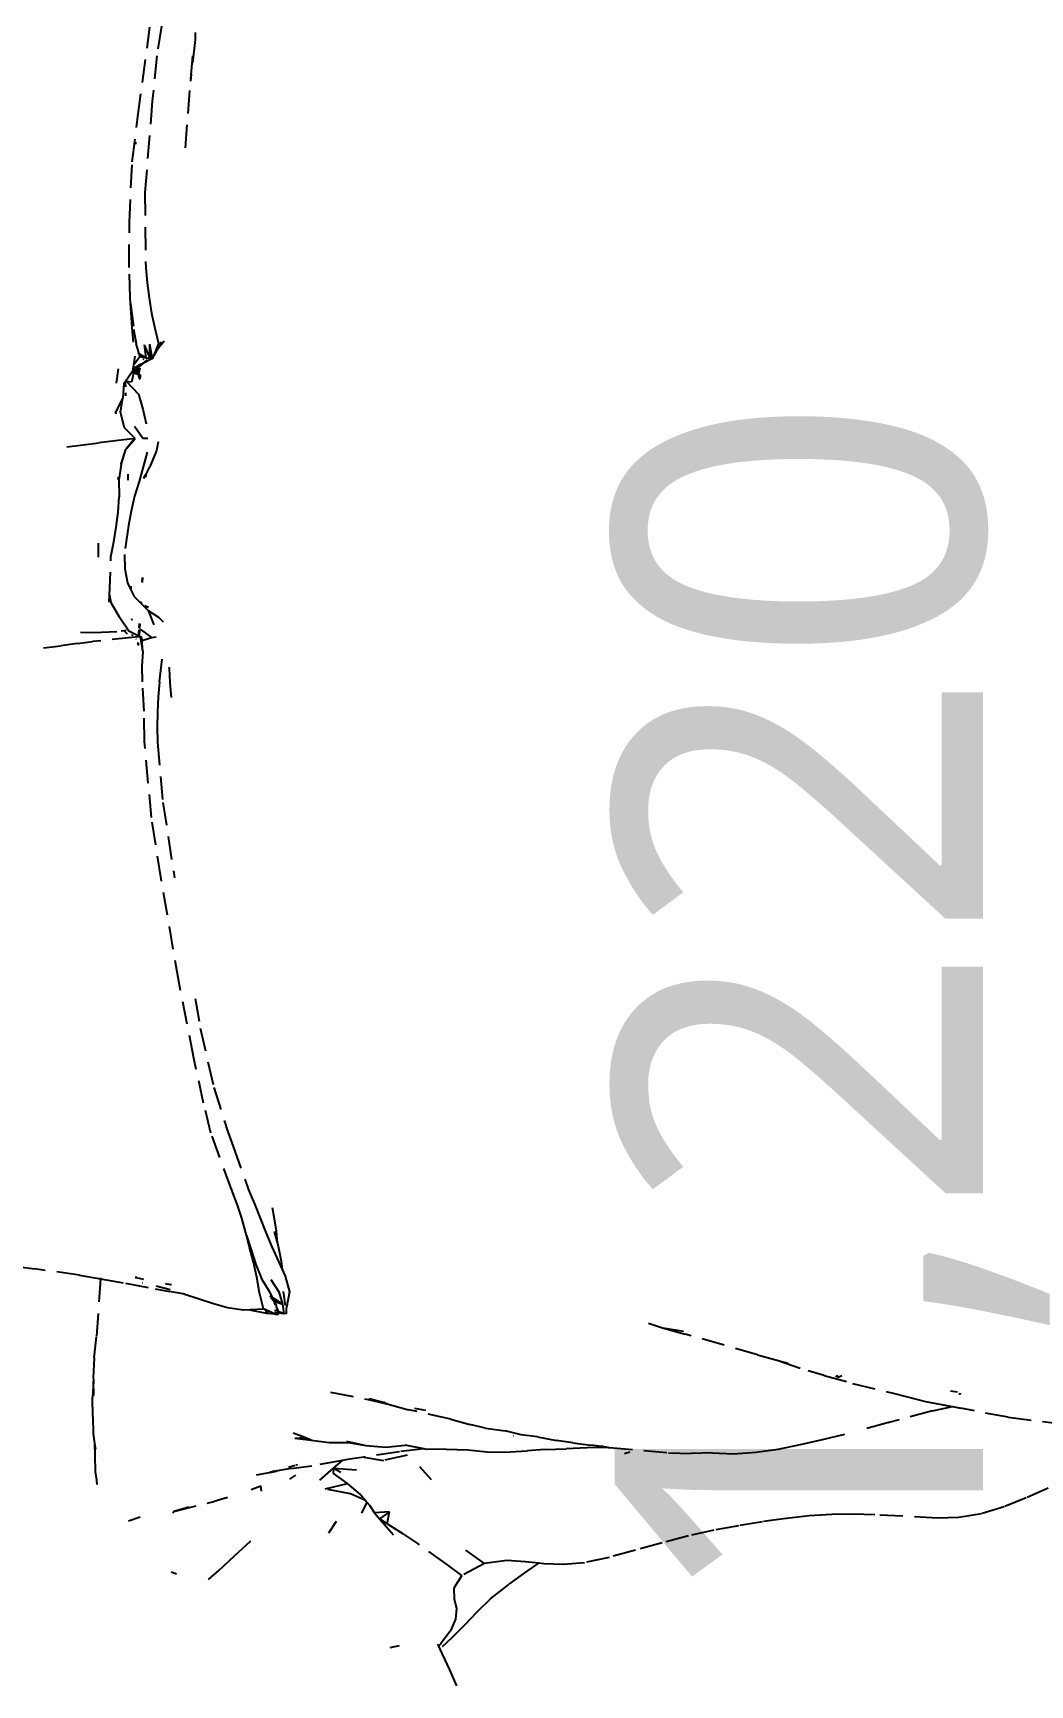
# Model space of a CAD drawing. Header units: millimetres. Extents: x 0 to 460473, y -68369 to 85219.
# Drawn here: x 229508.1 to 229778.7, y -30432 to -29983.7 of the extents above; entities that cross this region are included whole.
import ezdxf

# ---------------------------------------------------------------- set-up
doc = ezdxf.new("R2010")
doc.units = ezdxf.units.MM
doc.header["$LTSCALE"] = 50
doc.linetypes.add('HIDDEN2', pattern=[0.1875, 0.125, -0.0625])
doc.layers.add('DIM', color=7, linetype='Continuous')
doc.layers.add('hid', color=8, linetype='HIDDEN2')
doc.styles.add('맑은 고딕', font='malgun.ttf')
doc.dimstyles.new('DH IN40', dxfattribs={"dimscale": 40, "dimtxt": 2.5, "dimasz": 1, "dimexe": 1.5, "dimexo": 1.5, "dimtad": 1, "dimdec": 7, "dimlunit": 6, "dimtxsty": '맑은 고딕', "dimblk": 'ARCHTICK', "dimcen": 2.5, "dimclrd": 256, "dimclre": 256, "dimclrt": 256, "dimadec": 0, "dimazin": 0, "dimtfac": 1, "dimtdec": 7, "dimtix": 1, "dimtmove": 0, "dimatfit": 3, "dimldrblk": 'ARCHTICK', "dimfxl": 1, "dimtfillclr": 1, "dimlwd": -1, "dimlwe": -1, "dimarcsym": 0})

# ---------------------------------------------------------------- blocks, each defined once
blk = doc.blocks.new('_ArchTick')
at = {"color": 0, "linetype": 'ByBlock', "const_width": 0.15}
blk.add_lwpolyline([(-0.5, -0.5), (0.5, 0.5)], dxfattribs=at)
blk = doc.blocks.new('*D439')
at = {"layer": 'Defpoints', "color": 0, "transparency": 16777216}
for p in [(229959, -29637.76), (229810.33, -30857.76), (229959, -30857.76)]:
    blk.add_point(p, dxfattribs=at)
at = {"layer": 'DIM', "transparency": 16777216}
for p, q in [((229899, -29637.76), (229750.33, -29637.76)), ((229810.33, -29637.76), (229810.33, -30857.76)), ((229899, -30857.76), (229750.33, -30857.76))]:
    blk.add_line(p, q, dxfattribs=at)
at = {"layer": 'DIM', "transparency": 16777216, "xscale": 40, "yscale": 40, "zscale": 40}
for p, rotation in [((229810.33, -29637.76), 90), ((229810.33, -30857.76), 270)]:
    blk.add_blockref('_ArchTick', p, dxfattribs=dict(at, rotation=rotation))
at = {"layer": 'DIM', "transparency": 16777216, "insert": (229725.01, -30247.76), "char_height": 100, "attachment_point": 5, "rotation": 90, "style": '맑은 고딕'}
blk.add_mtext('1,220', dxfattribs=at)

msp = doc.modelspace()

# ---------------------------------------------------------------- linework, layer by layer
at = {"layer": 'hid'}
for p, q in [((229552.16974637, -29974.16753366), (229552.10825572, -29985.52239715)), ((229536.61477829, -30006.34290947), (229539.84478714, -29982.07516754)), ((229542.99964075, -29981.8161148), (229541.73983232, -29989.85850577)), ((229552.10825572, -29985.52239715), (229550.89598852, -29996.76006345)), ((229541.73983232, -29989.85850577), (229540.50601993, -30002.13241738)), ((229551.39869695, -29989.88848995), (229549.37972664, -30015.07314112)), ((229540.50601993, -30002.13241738), (229538.51082331, -30026.96034832)), ((229535.04168415, -30018.6474657), (229536.61477829, -30006.34290947)), ((229535.94004755, -30013.29482735), (229535.97802256, -30013.6504929)), ((229535.97802256, -30013.6504929), (229535.96788549, -30013.7981937)), ((229534.31862743, -30035.06392287), (229535.04168415, -30018.6474657)), ((229538.51082331, -30026.96034832), (229538.72145795, -30047.35384366)), ((229534.22647478, -30047.27609613), (229534.31862743, -30035.06392287)), ((229534.55042552, -30055.40365803), (229534.22647478, -30047.27609613)), ((229538.72145795, -30047.35384366), (229539.11839759, -30051.45102988)), ((229539.11839759, -30051.45102988), (229539.66381466, -30055.57624538)), ((229534.62925638, -30057.06278095), (229534.55042552, -30055.40365803)), ((229534.62925638, -30057.06278095), (229535.45245502, -30064.00142997)), ((229534.7458958, -30059.51764596), (229534.62925638, -30057.06278095)), ((229539.66381466, -30055.57624538), (229540.32938012, -30059.70074759)), ((229535.08217799, -30063.64703546), (229534.7458958, -30059.51764596)), ((229540.32938012, -30059.70074759), (229541.23707543, -30063.77901869)), ((229535.44362303, -30067.56159559), (229535.08217799, -30063.64703546)), ((229535.45245502, -30064.00142997), (229536.13951722, -30067.93004435)), ((229541.23707543, -30063.77901869), (229542.21109399, -30067.90180375)), ((229543.01063908, -30067.60053539), (229541.44272103, -30069.78379769)), ((229542.15712599, -30069.11748206), (229543.75119314, -30067.18308164)), ((229542.15712599, -30069.11748206), (229543.01063908, -30067.60053539)), ((229535.46098002, -30073.76140637), (229535.86622544, -30071.35912494)), ((229537.12453411, -30071.57350522), (229535.46098002, -30073.76140637)), ((229536.94065575, -30070.72552012), (229536.13951722, -30067.93004435)), ((229536.94065575, -30070.72552012), (229536.71567865, -30070.59767064)), ((229538.79894617, -30071.78154523), (229536.94065575, -30070.72552012)), ((229537.15772621, -30071.48296116), (229536.94065575, -30070.72552012)), ((229537.08072886, -30071.46895317), (229537.15772621, -30071.48296116)), ((229537.11237662, -30071.54448838), (229537.17969239, -30071.55960947)), ((229537.17969239, -30071.55960947), (229537.12453411, -30071.57350522)), ((229537.15772621, -30071.48296116), (229538.79894617, -30071.78154523)), ((229537.17969239, -30071.55960947), (229537.15772621, -30071.48296116)), ((229540.54484736, -30071.9829808), (229537.91963987, -30073.3517663)), ((229538.0119439, -30072.3040994), (229538.18652736, -30072.07033141)), ((229538.3091873, -30068.3403653), (229538.79894617, -30071.78154523)), ((229538.3091873, -30068.3403653), (229539.80745948, -30071.93796491)), ((229538.79894617, -30071.78154523), (229539.80745948, -30071.93796491)), ((229539.80745948, -30071.93796491), (229539.8080492, -30071.77965143)), ((229539.80745948, -30071.93796491), (229540.54484736, -30071.9829808)), ((229540.32171462, -30071.34475367), (229539.8080492, -30071.77965143)), ((229539.8080492, -30071.77965143), (229539.80859208, -30071.63390931)), ((229539.80859208, -30071.63390931), (229539.82162399, -30068.13538975)), ((229540.32171462, -30071.34475367), (229539.80859208, -30071.63390931)), ((229540.40348009, -30071.23089857), (229539.82162399, -30068.13538975)), ((229540.40348009, -30071.23089857), (229540.32171462, -30071.34475367)), ((229540.54484736, -30071.9829808), (229540.40348009, -30071.23089857)), ((229540.54484736, -30071.9829808), (229542.15712599, -30069.11748206)), ((229541.2803882, -30070.18140333), (229540.54484736, -30071.9829808)), ((229541.2803882, -30070.18140333), (229542.15712599, -30069.11748206)), ((229541.44272103, -30069.78379769), (229541.2803882, -30070.18140333)), ((229542.21109399, -30067.90180375), (229541.44272103, -30069.78379769)), ((229530.81116077, -30078.73618415), (229531.37757464, -30074.85181955)), ((229532.82085518, -30078.82613668), (229535.09768324, -30075.46547401)), ((229535.47384242, -30075.51759829), (229534.84504739, -30078.41335888)), ((229535.09768324, -30075.46547401), (229535.08998472, -30075.55530434)), ((229535.09768324, -30075.46547401), (229535.19866028, -30075.31642903)), ((229535.19866028, -30075.31642903), (229535.46098002, -30073.76140637)), ((229535.69191861, -30074.51330212), (229535.47384242, -30075.51759829)), ((229536.24276125, -30074.83669604), (229535.47384242, -30075.51759829)), ((229535.58860099, -30076.11044181), (229536.24276125, -30074.83669604)), ((229536.27242221, -30075.09217952), (229535.58860099, -30076.11044181)), ((229536.55565683, -30074.11322741), (229535.69191861, -30074.51330212)), ((229536.44942586, -30074.82860749), (229535.95087924, -30076.33943112)), ((229535.95087924, -30076.33943112), (229536.27242221, -30075.09217952)), ((229536.36654488, -30074.72708167), (229536.24276125, -30074.83669604)), ((229536.27242221, -30075.09217952), (229536.36654488, -30074.72708167)), ((229536.44942586, -30074.82860749), (229536.27242221, -30075.09217952)), ((229536.33515414, -30076.21624501), (229536.4003109, -30075.33653296)), ((229536.46792406, -30074.63730715), (229536.36654488, -30074.72708167)), ((229536.4003109, -30075.33653296), (229536.41180702, -30075.304667)), ((229537.1418648, -30077.53787368), (229536.4003109, -30075.33653296)), ((229536.4003109, -30075.33653296), (229536.96244309, -30076.61218149)), ((229536.41180702, -30075.304667), (229536.41441326, -30075.27367292)), ((229536.73924628, -30074.39704263), (229536.41441326, -30075.27367292)), ((229536.41441326, -30075.27367292), (229536.44942586, -30074.82860749)), ((229536.73924628, -30074.39704263), (229536.44942586, -30074.82860749)), ((229536.46792406, -30074.63730715), (229536.44942586, -30074.82860749)), ((229536.73924628, -30074.39704263), (229536.46792406, -30074.63730715)), ((229536.59593628, -30074.04194651), (229536.55565683, -30074.11322741)), ((229536.62939019, -30074.02450362), (229536.59593628, -30074.04194651)), ((229536.64235609, -30074.05862639), (229536.59593628, -30074.04194651)), ((229536.67103106, -30074.00279203), (229536.62939019, -30074.02450362)), ((229536.62939019, -30074.02450362), (229536.64235609, -30074.05862639)), ((229536.64235609, -30074.05862639), (229536.67103106, -30074.00279203)), ((229536.7269126, -30073.97365535), (229536.67103106, -30074.00279203)), ((229536.67103106, -30074.00279203), (229536.71379874, -30074.0136336)), ((229536.72036711, -30073.8697411), (229536.67841002, -30073.89599613)), ((229536.67841002, -30073.89599613), (229536.70920472, -30073.92846231)), ((229536.72036711, -30073.8697411), (229536.70920472, -30073.92846231)), ((229536.70920472, -30073.92846231), (229536.7269126, -30073.97365535)), ((229536.7269126, -30073.97365535), (229536.71379874, -30074.0136336)), ((229536.7714935, -30073.8377483), (229536.72036711, -30073.8697411)), ((229536.72036711, -30073.8697411), (229536.7483577, -30073.85222573)), ((229536.93761188, -30073.8726817), (229536.7269126, -30073.97365535)), ((229537.91963987, -30073.3517663), (229536.73924628, -30074.39704263)), ((229536.7483577, -30073.85222573), (229536.79878404, -30073.82067099)), ((229536.7483577, -30073.85222573), (229536.7714935, -30073.8377483)), ((229536.7714935, -30073.8377483), (229536.82412351, -30073.80481459)), ((229536.86307386, -30076.09950485), (229537.20101707, -30074.54909005)), ((229536.86307386, -30076.09950485), (229536.96244309, -30076.61218149)), ((229536.99198954, -30073.83843602), (229536.93761188, -30073.8726817)), ((229536.96244309, -30076.61218149), (229537.1418648, -30077.53787368)), ((229536.96244309, -30076.61218149), (229537.17491166, -30077.09433715)), ((229536.99198954, -30073.83843602), (229537.29249863, -30073.51172459)), ((229537.00378804, -30073.69238787), (229536.99198954, -30073.83843602)), ((229537.20408323, -30073.70486474), (229536.99198954, -30073.83843602)), ((229537.23073441, -30076.34511535), (229537.17491166, -30077.09433715)), ((229537.91963987, -30073.3517663), (229537.20408323, -30073.70486474)), ((229537.29249863, -30073.51172459), (229537.20408323, -30073.70486474)), ((229537.36371556, -30073.46715994), (229537.29249863, -30073.51172459)), ((229538.30102188, -30073.01404031), (229537.91963987, -30073.3517663)), ((229538.0119439, -30072.3040994), (229537.97188467, -30072.33069794)), ((229539.04440884, -30072.42619189), (229538.30102188, -30073.01404031)), ((229539.0930338, -30072.38502329), (229539.04440884, -30072.42619189)), ((229532.82085518, -30078.82613668), (229532.52373369, -30082.67164073)), ((229533.18180829, -30078.70087582), (229533.20977765, -30079.73942617)), ((229533.52424822, -30078.26573633), (229536.76492212, -30081.69925511)), ((229534.84504739, -30078.41335888), (229533.52424822, -30078.26573633)), ((229537.17491166, -30077.09433715), (229537.1418648, -30077.53787368)), ((229537.25289998, -30077.68473427), (229537.1418648, -30077.53787368)), ((229537.17491166, -30077.09433715), (229537.24579263, -30077.25518756)), ((229530.54770083, -30086.82205878), (229532.40041911, -30082.94585728)), ((229531.91782582, -30086.5525446), (229532.52373369, -30082.67164073)), ((229532.52373369, -30082.67164073), (229532.40041911, -30082.94585728)), ((229533.25134021, -30081.2827153), (229533.27507028, -30082.16385321)), ((229536.76492212, -30081.69925511), (229537.98057061, -30085.74220564)), ((229530.58779873, -30086.81598557), (229530.64886724, -30087.00708188)), ((229532.98699658, -30090.78691836), (229531.91782582, -30086.5525446)), ((229537.98057061, -30085.74220564), (229538.80394541, -30089.76912057)), ((229530.49570873, -30094.32859152), (229525.99139365, -30094.86071164)), ((229534.33095889, -30093.89930261), (229530.49570873, -30094.32859152)), ((229535.86639208, -30093.75289528), (229532.98699658, -30090.78691836)), ((229533.59274539, -30096.32917411), (229535.86639208, -30093.75289528)), ((229535.6777541, -30093.80631203), (229533.59274539, -30096.32917411)), ((229535.6777541, -30093.80631203), (229534.33095889, -30093.89930261)), ((229535.60456842, -30093.7310356), (229535.86639208, -30093.75289528)), ((229535.86639208, -30093.75289528), (229535.6777541, -30093.80631203)), ((229535.69808434, -30090.36909476), (229537.94957532, -30093.64740908)), ((229537.94957532, -30093.64740908), (229539.2555434, -30093.63303781)), ((229542.1191974, -30094.63029385), (229541.62534972, -30096.93491679)), ((229517.33337683, -30096.02140319), (229521.74037338, -30095.46664304)), ((229521.74037338, -30095.46664304), (229525.99139365, -30094.86071164)), ((229532.07033489, -30100.59678631), (229533.31386774, -30096.66661627)), ((229533.14530584, -30096.87057629), (229532.07033489, -30100.59678631)), ((229533.31386774, -30096.66661627), (229533.14530584, -30096.87057629)), ((229533.59274539, -30096.32917411), (229533.31386774, -30096.66661627)), ((229539.15872479, -30097.47136943), (229538.01973132, -30101.40341812)), ((229541.62534972, -30096.93491679), (229539.82912285, -30101.42881881)), ((229532.02380971, -30100.75805819), (229531.39173915, -30104.91270309)), ((229532.02380971, -30100.75805819), (229532.07033489, -30100.59678631)), ((229533.84688031, -30103.39613917), (229533.89127051, -30105.04442331)), ((229538.01973132, -30101.40341812), (229536.90923351, -30105.40374356)), ((229538.23719825, -30104.57434417), (229538.87952887, -30103.3559708)), ((229538.87952887, -30103.3559708), (229538.68560698, -30104.01193742)), ((229538.87952887, -30103.3559708), (229539.82912285, -30101.42881881)), ((229531.23026371, -30104.83177222), (229531.36236627, -30104.16133879)), ((229531.39173915, -30104.91270309), (229531.49972273, -30109.5964829)), ((229536.90923351, -30105.40374356), (229535.71791466, -30109.41332843)), ((229538.23719825, -30104.57434417), (229538.53222017, -30103.68819587)), ((229538.65446814, -30104.23117722), (229538.68560698, -30104.01193742)), ((229531.22576439, -30113.72945201), (229531.49972273, -30109.5964829)), ((229535.71791466, -30109.41332843), (229534.79938766, -30113.41134232)), ((229530.70734322, -30117.76025036), (229531.22576439, -30113.72945201)), ((229534.79938766, -30113.41134232), (229534.01950625, -30117.34031334)), ((229530.09510298, -30121.78581799), (229530.70734322, -30117.76025036)), ((229534.01950625, -30117.34031334), (229532.9664997, -30125.17661922)), ((229525.93373575, -30125.97208497), (229525.90623993, -30122.09886867)), ((229528.90301465, -30136.28252226), (229529.29605782, -30125.81669559)), ((229529.29605782, -30125.81669559), (229530.09510298, -30121.78581799)), ((229532.9664997, -30125.17661922), (229533.07581641, -30129.06798453)), ((229533.07581641, -30129.06798453), (229533.74371485, -30132.90219497)), ((229533.74371485, -30132.90219497), (229534.6928808, -30134.80958626)), ((229534.66644997, -30133.82816407), (229534.6928808, -30134.80958626)), ((229534.6928808, -30134.80958626), (229535.59893275, -30136.63033803)), ((229537.7304014, -30131.4315828), (229537.65822524, -30132.55745356)), ((229537.86617696, -30131.41254812), (229537.78610697, -30132.77555712)), ((229528.83196172, -30138.17449686), (229528.90301465, -30136.28252226)), ((229528.90301465, -30136.28252226), (229529.23306739, -30138.2322065)), ((229529.23306739, -30138.2322065), (229531.53338428, -30142.09364047)), ((229535.59893275, -30136.63033803), (229537.2899862, -30138.3015876)), ((229537.30963326, -30137.99511461), (229537.2899862, -30138.3015876)), ((229537.2899862, -30138.3015876), (229537.45207013, -30138.46177336)), ((229537.47145935, -30138.1317161), (229537.45207013, -30138.46177336)), ((229537.45207013, -30138.46177336), (229539.38918975, -30140.37620742)), ((229538.51065667, -30139.00892884), (229539.4710411, -30139.48353434)), ((229538.51065667, -30139.00892884), (229539.11504849, -30139.37845261)), ((229534.1068263, -30146.0520541), (229531.53338428, -30142.09364047)), ((229534.90253958, -30142.59457574), (229534.9141704, -30143.02644788)), ((229536.93144058, -30143.89451463), (229536.85586094, -30145.07347599)), ((229539.38918975, -30140.37620742), (229540.96361701, -30144.31320945)), ((229539.38918975, -30140.37620742), (229542.23359057, -30142.18742358)), ((229543.55127148, -30143.56965121), (229542.23359057, -30142.18742358)), ((229520.98182206, -30146.32403835), (229524.63010064, -30146.33982297)), ((229535.82923107, -30147.64870505), (229524.30031745, -30148.8298968)), ((229524.63010064, -30146.33982297), (229532.0633037, -30146.05521102)), ((229532.90466368, -30145.93641718), (229532.0633037, -30146.05521102)), ((229533.46509055, -30145.85728902), (229532.90466368, -30145.93641718)), ((229532.90466368, -30145.93641718), (229533.66956479, -30146.73487561)), ((229536.71615267, -30147.25277513), (229534.1068263, -30146.0520541)), ((229535.01783923, -30146.8758493), (229535.02954025, -30147.31032823)), ((229537.20935454, -30147.54261125), (229535.82923107, -30147.64870505)), ((229535.99913637, -30148.13068732), (229536.11685598, -30148.18279212)), ((229536.71615267, -30147.25277513), (229536.69979467, -30147.50794247)), ((229536.81685036, -30145.68199929), (229536.71615267, -30147.25277513)), ((229536.92986545, -30147.3511183), (229536.71615267, -30147.25277513)), ((229536.92986545, -30147.3511183), (229536.9199065, -30147.52064669)), ((229537.03647992, -30145.53624991), (229536.92986545, -30147.3511183)), ((229537.70461257, -30147.70762991), (229536.92986545, -30147.3511183)), ((229537.12561522, -30144.01892443), (229537.05154639, -30145.27977747)), ((229537.19502339, -30145.43103815), (229540.28405368, -30147.71481555)), ((229537.70461257, -30147.70762991), (229537.20935454, -30147.54261125)), ((229537.20935454, -30147.54261125), (229537.36115189, -30148.39249472)), ((229537.36115189, -30148.39249472), (229537.70461257, -30147.70762991)), ((229537.36115189, -30148.39249472), (229537.40096986, -30148.61542775)), ((229537.74078888, -30148.50927573), (229537.70461257, -30147.70762991)), ((229537.74078888, -30148.50927573), (229540.28405368, -30147.71481555)), ((229540.28405368, -30147.71481555), (229541.58418932, -30147.53291593)), ((229511.02533601, -30150.49849658), (229515.72228847, -30149.99334901)), ((229520.11728685, -30149.39123499), (229515.72228847, -30149.99334901)), ((229520.11728685, -30149.39123499), (229524.30031745, -30148.8298968)), ((229536.59912328, -30149.07830815), (229536.55820245, -30149.71662923)), ((229536.82442708, -30149.49667193), (229536.6260727, -30149.90916153)), ((229536.80585119, -30149.46217859), (229536.82442708, -30149.49667193)), ((229537.40096986, -30148.61542775), (229537.74078888, -30148.50927573)), ((229537.40096986, -30148.61542775), (229537.86208464, -30151.19711873)), ((229537.92257942, -30151.5358171), (229537.64762123, -30155.52895691)), ((229537.86208464, -30151.19711873), (229537.74078888, -30148.50927573)), ((229537.86208464, -30151.19711873), (229537.92257942, -30151.5358171)), ((229542.4530572, -30159.7858122), (229543.41307789, -30151.68095638)), ((229537.64762123, -30155.52895691), (229537.80409744, -30159.72550041)), ((229545.10615378, -30156.04103914), (229545.15372423, -30155.82739589)), ((229545.10615378, -30156.04103914), (229545.2872929, -30160.01777351)), ((229538.2728595, -30167.7609435), (229537.80409744, -30159.72550041)), ((229542.4530572, -30159.7858122), (229542.12943974, -30163.87671099)), ((229545.2872929, -30160.01777351), (229545.62007563, -30164.02179744)), ((229542.12943974, -30163.87671099), (229541.906307, -30167.96626248)), ((229538.41017195, -30175.84540479), (229538.2728595, -30167.7609435)), ((229541.906307, -30167.96626248), (229541.85564804, -30172.0521419)), ((229541.85564804, -30172.0521419), (229541.95246665, -30176.13923654)), ((229540.27172222, -30196.56253113), (229538.41017195, -30175.84540479)), ((229541.95246665, -30176.13923654), (229543.3764168, -30192.50482627)), ((229543.3764168, -30192.50482627), (229546.52843751, -30212.94159393)), ((229542.91532024, -30213.2520953), (229540.27172222, -30196.56253113)), ((229547.7977445, -30241.55741834), (229542.91532024, -30213.2520953)), ((229551.76247497, -30261.91409059), (229547.7977445, -30241.55741834)), ((229552.11725435, -30245.69695887), (229553.52737327, -30253.79060034)), ((229553.52737327, -30253.79060034), (229557.18381728, -30269.86343815)), ((229554.43390209, -30274.14464733), (229551.76247497, -30261.91409059)), ((229557.18381728, -30269.86343815), (229561.02606637, -30281.86627032)), ((229556.40960167, -30282.22353446), (229554.43390209, -30274.14464733)), ((229562.1265657, -30297.71175177), (229556.40960167, -30282.22353446)), ((229561.02606637, -30281.86627032), (229562.44801682, -30285.8914615)), ((229562.44801682, -30285.8914615), (229566.64837813, -30297.63847876)), ((229563.55001592, -30301.5224669), (229562.1265657, -30297.71175177)), ((229566.64837813, -30297.63847876), (229568.23097081, -30301.45602619)), ((229564.8051584, -30305.38162316), (229563.55001592, -30301.5224669)), ((229565.89215978, -30309.31797176), (229564.8051584, -30305.38162316)), ((229568.23097081, -30301.45602619), (229569.7953996, -30305.31465326)), ((229569.7953996, -30305.31465326), (229571.32949966, -30309.21508978)), ((229573.01846424, -30302.45208626), (229573.47917279, -30304.9513312)), ((229573.47917279, -30304.9513312), (229574.09357936, -30308.82926637)), ((229566.08295453, -30310.05721633), (229565.89215978, -30309.31797176)), ((229571.32949966, -30309.21508978), (229572.9687504, -30313.13591422)), ((229573.59698821, -30308.92572263), (229574.36795473, -30311.90664444)), ((229574.09357936, -30308.82926637), (229574.36795473, -30311.90664444)), ((229566.08295453, -30310.05721633), (229567.29777938, -30313.92697315)), ((229566.91633738, -30313.28620331), (229566.08295453, -30310.05721633)), ((229567.94268132, -30317.29302092), (229566.91633738, -30313.28620331)), ((229567.29777938, -30313.92697315), (229568.65340658, -30317.89290595)), ((229572.9687504, -30313.13591422), (229574.75364566, -30317.08348335)), ((229574.36795473, -30311.90664444), (229574.62983115, -30312.91918275)), ((229574.62983115, -30312.91918275), (229575.4985324, -30317.02361901)), ((229504.40700904, -30318.52174816), (229508.66269527, -30319.09569918)), ((229568.91869957, -30321.37842812), (229567.94268132, -30317.29302092)), ((229568.65340658, -30317.89290595), (229570.18367389, -30321.75276806)), ((229574.75364566, -30317.08348335), (229575.77036981, -30319.29684052)), ((229575.4985324, -30317.02361901), (229575.77036981, -30319.29684052)), ((229520.75069053, -30320.84222976), (229508.66269527, -30319.09569918)), ((229520.75069053, -30320.84222976), (229526.45333555, -30321.82302779)), ((229526.45333555, -30321.82302779), (229525.33714536, -30337.58547655)), ((229526.4765283, -30321.49550792), (229526.45333555, -30321.82302779)), ((229526.45333555, -30321.82302779), (229533.22329398, -30322.98739307)), ((229533.22329398, -30322.98739307), (229541.28790104, -30324.54592317)), ((229535.83952533, -30321.38753338), (229536.30265908, -30321.46444772)), ((229536.30265908, -30321.46444772), (229535.85992971, -30321.40301193)), ((229537.06837598, -30321.72369364), (229536.04485172, -30321.54329184)), ((229538.23565577, -30321.9608108), (229537.06837598, -30321.72369364)), ((229537.78984458, -30322.86702524), (229537.88405291, -30322.88823013)), ((229545.55758513, -30323.44816207), (229544.12597169, -30323.15734909)), ((229569.60876131, -30325.63004444), (229568.91869957, -30321.37842812)), ((229572.42150028, -30325.44718882), (229570.18367389, -30321.75276806)), ((229572.6852935, -30321.97062723), (229574.85163076, -30325.35993585)), ((229575.77036981, -30319.29684052), (229576.59969829, -30321.10224675)), ((229576.59969829, -30321.10224675), (229577.72985977, -30325.33602941)), ((229541.28790104, -30324.54592317), (229545.20980468, -30325.22808967)), ((229541.56597633, -30323.7261522), (229545.34273737, -30324.74467971)), ((229549.37650444, -30325.96370099), (229545.20980468, -30325.22808967)), ((229545.69093941, -30323.47844242), (229545.55758513, -30323.44816207)), ((229548.56776855, -30325.71883177), (229549.37650444, -30325.96370099)), ((229549.37650444, -30325.96370099), (229553.26791272, -30327.21241163)), ((229553.26791272, -30327.21241163), (229557.12649266, -30328.46394567)), ((229570.64710342, -30329.93995488), (229569.60876131, -30325.63004444)), ((229573.19874888, -30327.00093382), (229572.3927868, -30326.48482746)), ((229573.19874888, -30327.00093382), (229572.42150028, -30325.44718882)), ((229572.55504438, -30326.88914596), (229573.50650196, -30327.83373468)), ((229575.84131361, -30328.69312816), (229573.19874888, -30327.00093382)), ((229573.63991623, -30327.88284158), (229573.19874888, -30327.00093382)), ((229573.50650196, -30327.83373468), (229573.89147909, -30328.96002333)), ((229573.50650196, -30327.83373468), (229573.96020218, -30328.90371268)), ((229573.50650196, -30327.83373468), (229573.63991623, -30327.88284158)), ((229574.85163076, -30325.35993585), (229575.84131361, -30328.69312816)), ((229576.63269327, -30329.08811193), (229576.08660964, -30325.22490963)), ((229577.72985977, -30325.33602941), (229576.89065405, -30329.57614408)), ((229557.12649266, -30328.46394567), (229560.92908112, -30329.6124999)), ((229560.92908112, -30329.6124999), (229565.24892426, -30330.17623715)), ((229565.24892426, -30330.17623715), (229570.64710342, -30329.93995488)), ((229567.00665698, -30330.30922755), (229565.24892426, -30330.17623715)), ((229571.6312871, -30331.21643886), (229567.00665698, -30330.30922755)), ((229571.13513163, -30330.15668396), (229570.64710342, -30329.93995488)), ((229571.79326248, -30331.11761325), (229571.13513163, -30330.15668396)), ((229571.64100572, -30330.38133824), (229571.13513163, -30330.15668396)), ((229571.47573301, -30331.01468556), (229571.79326248, -30331.11761325)), ((229573.85078295, -30331.36268108), (229571.6312871, -30331.21643886)), ((229571.64100572, -30330.38133824), (229571.79326248, -30331.11761325)), ((229573.69559288, -30331.29376252), (229571.64100572, -30330.38133824)), ((229571.79326248, -30331.11761325), (229573.69559288, -30331.29376252)), ((229573.63991623, -30327.88284158), (229575.84131361, -30328.69312816)), ((229574.09524578, -30328.79306001), (229573.63991623, -30327.88284158)), ((229574.23829139, -30330.54337946), (229573.69258264, -30330.38862929)), ((229573.85078295, -30331.36268108), (229573.69559288, -30331.29376252)), ((229574.57550987, -30331.13317273), (229573.8000323, -30331.05020532)), ((229573.8417882, -30331.30729971), (229574.72165053, -30331.38877194)), ((229573.85078295, -30331.36268108), (229574.72165053, -30331.38877194)), ((229574.33558952, -30329.78900254), (229574.09524578, -30328.79306001)), ((229574.33558952, -30329.78900254), (229574.71248525, -30330.67784969)), ((229574.53815894, -30330.62841484), (229574.33558952, -30329.78900254)), ((229574.71248525, -30330.67784969), (229574.53815894, -30330.62841484)), ((229574.662207, -30331.14244835), (229574.53815894, -30330.62841484)), ((229574.72165053, -30331.38877194), (229574.662207, -30331.14244835)), ((229574.71855262, -30331.1484767), (229574.662207, -30331.14244835)), ((229576.21942278, -30331.30905299), (229574.71248525, -30330.67784969)), ((229574.71855262, -30331.1484767), (229574.71248525, -30330.67784969)), ((229574.72165053, -30331.38877194), (229574.71855262, -30331.1484767)), ((229576.21942278, -30331.30905299), (229574.71855262, -30331.1484767)), ((229575.84131361, -30328.69312816), (229576.21942278, -30331.30905299)), ((229576.90315215, -30331.18044133), (229576.21942278, -30331.30905299)), ((229576.90315215, -30331.18044133), (229576.89065405, -30329.57614408)), ((229675.19235879, -30333.85336421), (229679.4983707, -30335.25594851)), ((229679.60913225, -30335.25867125), (229679.4983707, -30335.25594851)), ((229679.60913225, -30335.25867125), (229679.7117503, -30335.29132175)), ((229684.6810557, -30336.1180356), (229679.7117503, -30335.29132175)), ((229679.7117503, -30335.29132175), (229680.27258631, -30335.46976576)), ((229680.27258631, -30335.46976576), (229685.1265149, -30336.80045407)), ((229704.74353199, -30342.44045182), (229685.1265149, -30336.80045407)), ((229524.72057245, -30343.2331371), (229525.33714536, -30337.58547655)), ((229524.72057245, -30343.2331371), (229524.47860924, -30348.65293936)), ((229704.74353199, -30342.44045182), (229710.38348686, -30343.98684437)), ((229710.38348686, -30343.98684437), (229718.48544243, -30346.80380874)), ((229710.38348686, -30343.98684437), (229712.97594686, -30344.69765871)), ((229524.51835029, -30349.56292795), (229524.302636, -30353.98407117)), ((229524.47860924, -30348.65293936), (229524.53526729, -30349.21620769)), ((229524.53526729, -30349.21620769), (229524.51835029, -30349.56292795)), ((229524.68924388, -30353.47604159), (229524.51835029, -30349.56292795)), ((229722.8517785, -30348.03248974), (229718.48544243, -30346.80380874)), ((229722.8517785, -30348.03248974), (229730.53927623, -30350.17170162)), ((229725.94797437, -30348.28327537), (229726.68716495, -30348.06414696)), ((229727.67378639, -30348.16898512), (229726.42753974, -30348.64581581)), ((229730.53927623, -30350.17170162), (229741.91954577, -30352.93585166)), ((229524.39562186, -30359.1969669), (229524.302636, -30353.98407117)), ((229588.86815168, -30352.55184695), (229599.09492996, -30354.53643969)), ((229599.09492996, -30354.53643969), (229604.91771123, -30355.92717726)), ((229599.09492996, -30354.53643969), (229604.24824415, -30355.65829552)), ((229602.95197779, -30355.25127204), (229599.09492996, -30354.53643969)), ((229602.95197779, -30355.25127204), (229599.43197416, -30354.40604857)), ((229741.91954577, -30352.93585166), (229744.71245442, -30353.69271526)), ((229744.71245442, -30353.69271526), (229750.38492522, -30355.10297722)), ((229757.15736774, -30352.16679176), (229759.06636699, -30352.43194537)), ((229759.41024195, -30353.00731881), (229759.53388436, -30353.05344868)), ((229760.01612739, -30353.12989933), (229759.53388436, -30353.05344868)), ((229524.39562186, -30359.1969669), (229524.44461441, -30363.8313273)), ((229603.47717893, -30355.34860834), (229602.95197779, -30355.25127204)), ((229603.65533543, -30355.42016232), (229603.47717893, -30355.34860834)), ((229604.91771123, -30355.92717726), (229610.07226077, -30357.32824254)), ((229621.49052454, -30359.92524233), (229610.07226077, -30357.32824254)), ((229611.70748908, -30356.91390341), (229614.61611248, -30357.47880768)), ((229752.21598013, -30357.66505932), (229740.36244921, -30360.81856284)), ((229750.38492522, -30355.10297722), (229756.12938506, -30356.16248042)), ((229752.21598013, -30357.66505932), (229757.6386271, -30356.4699135)), ((229756.12938506, -30356.16248042), (229757.6386271, -30356.4699135)), ((229757.6386271, -30356.4699135), (229759.8948125, -30356.92949918)), ((229772.80618257, -30359.39656313), (229759.8948125, -30356.92949918)), ((229581.87274626, -30364.87743733), (229578.77501975, -30363.65605524)), ((229621.49052454, -30359.92524233), (229626.66640418, -30361.33574371)), ((229630.97241609, -30362.31790556), (229626.66640418, -30361.33574371)), ((229630.97241609, -30362.31790556), (229636.29893948, -30363.04630483)), ((229640.57028999, -30364.14756298), (229636.29893948, -30363.04630483)), ((229740.28791693, -30360.82505777), (229734.4040219, -30362.44521119)), ((229740.28791693, -30360.82505777), (229740.33252898, -30360.81143397)), ((229740.36244921, -30360.81856284), (229740.28791693, -30360.82505777)), ((229740.33252898, -30360.81143397), (229740.36244921, -30360.81856284)), ((229772.80618257, -30359.39656313), (229793.73297084, -30361.85334833)), ((229524.44461441, -30363.8313273), (229524.84185383, -30366.40427412)), ((229524.84185383, -30366.40427412), (229524.95553672, -30369.78087043)), ((229524.84185383, -30366.40427412), (229525.10051468, -30368.07963809)), ((229579.16162763, -30365.01388122), (229581.87274626, -30364.87743733)), ((229579.16162763, -30365.01388122), (229583.60095259, -30365.55884038)), ((229583.60095259, -30365.55884038), (229581.87274626, -30364.87743733)), ((229583.60095259, -30365.55884038), (229588.54020155, -30366.24468555)), ((229588.54020155, -30366.24468555), (229593.74341036, -30366.21750496)), ((229593.21149124, -30365.86921461), (229598.41736632, -30367.05551324)), ((229593.74341036, -30366.21750496), (229598.41736632, -30367.05551324)), ((229598.41736632, -30367.05551324), (229603.85320643, -30367.4846387)), ((229603.85320643, -30367.4846387), (229609.1723976, -30366.95241126)), ((229614.20548412, -30367.9562048), (229607.56664177, -30368.76626919)), ((229614.20548412, -30367.9562048), (229609.1723976, -30366.95241126)), ((229614.8448684, -30368.08372294), (229614.20548412, -30367.9562048)), ((229620.23338237, -30368.04857573), (229614.8448684, -30368.08372294)), ((229620.23338237, -30368.04857573), (229626.24180208, -30368.25986678)), ((229638.59912818, -30364.39983952), (229638.50949913, -30364.41012357)), ((229645.08893623, -30364.70628745), (229640.57028999, -30364.14756298)), ((229646.99397989, -30368.11046764), (229642.20370829, -30368.48097039)), ((229645.08893623, -30364.70628745), (229650.1701636, -30365.68231377)), ((229646.99397989, -30368.11046764), (229652.85575523, -30367.92176874)), ((229654.61315468, -30366.34116989), (229650.1701636, -30365.68231377)), ((229658.50922892, -30367.71134783), (229652.85575523, -30367.92176874)), ((229654.61315468, -30366.34116989), (229659.50407764, -30366.98327383)), ((229664.20536278, -30367.56340991), (229658.50922892, -30367.71134783)), ((229663.83041979, -30367.49806058), (229659.50407764, -30366.98327383)), ((229662.40429185, -30367.20599186), (229662.85723444, -30367.14722587)), ((229663.83041979, -30367.49806058), (229664.20536278, -30367.56340991)), ((229664.20536278, -30367.56340991), (229664.58441592, -30367.56571665)), ((229664.58441592, -30367.56571665), (229680.55421015, -30368.99868621)), ((229704.28060238, -30368.89276082), (229710.35267908, -30368.01357052)), ((229710.35267908, -30368.01357052), (229716.41142447, -30366.78899583)), ((229716.41142447, -30366.78899583), (229722.43317548, -30365.43100309)), ((229722.43317548, -30365.43100309), (229728.43792908, -30363.98147605)), ((229524.95553672, -30369.78087043), (229524.96520189, -30374.07140982)), ((229577.48962005, -30372.93151105), (229579.32728034, -30372.35909442)), ((229578.06846052, -30373.26390933), (229583.83325061, -30372.53422055)), ((229579.59689477, -30372.27511166), (229580.04848063, -30372.19939328)), ((229592.09348815, -30371.06975144), (229583.83325061, -30372.53422055)), ((229589.65069935, -30373.15364812), (229592.09348815, -30371.06975144)), ((229593.47978378, -30370.82397314), (229592.09348815, -30371.06975144)), ((229592.09348815, -30371.06975144), (229592.30532498, -30370.88903746)), ((229597.94119024, -30370.17228391), (229593.47978378, -30370.82397314)), ((229607.56664177, -30368.76626919), (229597.94119024, -30370.17228391)), ((229597.94119024, -30370.17228391), (229603.25296436, -30371.15384204)), ((229609.71398192, -30369.62788507), (229603.25296436, -30371.15384204)), ((229626.24180208, -30368.25986678), (229631.25637291, -30368.78597025)), ((229631.25637291, -30368.78597025), (229636.20695347, -30368.86311182)), ((229636.20695347, -30368.86311182), (229642.20370829, -30368.48097039)), ((229668.64177648, -30369.19956822), (229670.09465497, -30368.74057476)), ((229680.55421015, -30368.99868621), (229686.76526571, -30369.1702895)), ((229692.44273575, -30368.99300969), (229686.76526571, -30369.1702895)), ((229691.60897528, -30368.93118567), (229692.44273575, -30368.99300969)), ((229692.44273575, -30368.99300969), (229698.25385212, -30369.31729454)), ((229698.25385212, -30369.31729454), (229704.28060238, -30368.89276082)), ((229524.96520189, -30374.07140982), (229524.96586848, -30374.14269676)), ((229524.96586848, -30374.14269676), (229525.32666584, -30376.46271215)), ((229525.32666584, -30376.46271215), (229525.50378669, -30377.60164265)), ((229568.75720969, -30375.03929638), (229572.33333258, -30374.36752197)), ((229572.33333258, -30374.36752197), (229572.4081981, -30374.34770487)), ((229573.90723981, -30373.95090459), (229572.4081981, -30374.34770487)), ((229572.4081981, -30374.34770487), (229574.20905533, -30374.006576)), ((229574.20905533, -30374.006576), (229574.26170603, -30374.01628768)), ((229574.44424977, -30373.95494182), (229574.26170603, -30374.01628768)), ((229578.06846052, -30373.26390933), (229574.44424977, -30373.95494182)), ((229577.86183004, -30376.20728206), (229579.44025193, -30375.0650339)), ((229586.01312949, -30376.43945433), (229589.65069935, -30373.15364812)), ((229589.65069935, -30373.15364812), (229589.62403674, -30374.55145576)), ((229593.44212284, -30377.33660628), (229589.62403674, -30374.55145576)), ((229589.65069935, -30373.15364812), (229591.66998391, -30374.28653312)), ((229589.65069935, -30373.15364812), (229596.50232418, -30373.66081005)), ((229616.31164536, -30376.39485207), (229613.13912777, -30372.79449181)), ((229560.89373872, -30381.1388413), (229557.26962313, -30382.23381533)), ((229559.74684466, -30381.40347111), (229560.89373872, -30381.1388413)), ((229567.35586255, -30379.00570208), (229569.98768926, -30377.97082451)), ((229570.19037714, -30379.45482396), (229569.98768926, -30377.97082451)), ((229587.44170191, -30378.83834476), (229593.44212284, -30377.33660628)), ((229594.2729965, -30380.17393852), (229587.44170191, -30378.83834476)), ((229597.04424178, -30380.36822147), (229593.44212284, -30377.33660628)), ((229598.32622091, -30381.93320918), (229594.2729965, -30380.17393852)), ((229597.04424178, -30380.36822147), (229598.32622091, -30381.93320918)), ((229777.70410447, -30381.23785514), (229771.69335178, -30383.65162782)), ((229783.63386947, -30378.62933389), (229777.70410447, -30381.23785514)), ((229546.12103714, -30385.27954183), (229546.31995477, -30384.98475482)), ((229546.31995477, -30384.98475482), (229557.26962313, -30382.23381533)), ((229550.46843194, -30383.79899299), (229546.31995477, -30384.98475482)), ((229598.7248626, -30382.41985466), (229597.30020286, -30385.45066869)), ((229598.32622091, -30381.93320918), (229598.7248626, -30382.41985466)), ((229598.7248626, -30382.41985466), (229599.41588115, -30383.26342186)), ((229599.41588115, -30383.26342186), (229600.78567287, -30385.3284006)), ((229604.8990474, -30385.02573871), (229600.78567287, -30385.3284006)), ((229600.78567287, -30385.3284006), (229602.20745667, -30386.96752144)), ((229604.8990474, -30385.02573871), (229602.20745667, -30386.96752144)), ((229604.27980822, -30388.29832698), (229604.8990474, -30385.02573871)), ((229724.89713415, -30385.7784671), (229718.81105959, -30386.14489821)), ((229730.80890189, -30385.70348023), (229724.89713415, -30385.7784671)), ((229736.58202405, -30385.8480119), (229730.80890189, -30385.70348023)), ((229753.56910771, -30386.73349624), (229736.58202405, -30385.8480119)), ((229765.55528512, -30385.54522783), (229759.43088305, -30386.59167569)), ((229771.69335178, -30383.65162782), (229765.55528512, -30385.54522783)), ((229534.01489637, -30387.46203713), (229537.20067476, -30386.4133821)), ((229590.38525433, -30387.64964171), (229588.3738935, -30390.82422002)), ((229604.27980822, -30388.29832698), (229602.20745667, -30386.96752144)), ((229602.20745667, -30386.96752144), (229606.00954521, -30391.27963942)), ((229608.67447332, -30391.11220683), (229604.27980822, -30388.29832698)), ((229692.93099484, -30390.06391963), (229686.02671135, -30391.58523699)), ((229699.61264551, -30388.82167639), (229692.93099484, -30390.06391963)), ((229706.14298586, -30387.74341822), (229699.61264551, -30388.82167639)), ((229712.54801193, -30386.82161274), (229706.14298586, -30387.74341822)), ((229718.81105959, -30386.14489821), (229712.54801193, -30386.82161274)), ((229759.43088305, -30386.59167569), (229753.56910771, -30386.73349624)), ((229562.81078056, -30397.01925861), (229567.1685426, -30392.99816114)), ((229567.1685426, -30392.99816114), (229567.21011161, -30392.99450333)), ((229608.67447332, -30391.11220683), (229612.77518311, -30393.80911537)), ((229620.64931912, -30399.42726561), (229612.77518311, -30393.80911537)), ((229630.62080289, -30399.1058537), (229623.20026457, -30393.71693053)), ((229678.89979505, -30393.42195621), (229671.64023225, -30395.45081854)), ((229686.02671135, -30391.58523699), (229678.89979505, -30393.42195621)), ((229558.52709859, -30401.00871314), (229562.81078056, -30397.01925861)), ((229624.49806723, -30402.34042018), (229620.64931912, -30399.42726561)), ((229630.62080289, -30399.1058537), (229624.49806723, -30402.34042018)), ((229636.71254326, -30398.21778042), (229630.62080289, -30399.1058537)), ((229641.79210421, -30398.62796928), (229636.71254326, -30398.21778042)), ((229645.41856934, -30399.01572378), (229641.79210421, -30398.62796928)), ((229642.22170555, -30401.14629033), (229645.41856934, -30399.01572378)), ((229646.74935042, -30399.15801561), (229645.41856934, -30399.01572378)), ((229652.04121242, -30399.3162449), (229646.74935042, -30399.15801561)), ((229657.8349981, -30398.84808882), (229652.04121242, -30399.3162449)), ((229664.46032401, -30397.44172513), (229657.8349981, -30398.84808882)), ((229671.64023225, -30395.45081854), (229664.46032401, -30397.44172513)), ((229545.62271582, -30401.29922682), (229547.07317357, -30401.90123781)), ((229555.74705897, -30403.43733867), (229558.52709859, -30401.00871314)), ((229624.49806723, -30402.34042018), (229622.33639592, -30405.77639581)), ((229637.38644079, -30404.6735592), (229642.22170555, -30401.14629033)), ((229622.33639592, -30405.77639581), (229622.39738665, -30408.62272001)), ((229632.3728698, -30408.59044408), (229637.38644079, -30404.6735592)), ((229622.39738665, -30408.62272001), (229623.11094481, -30411.24218812)), ((229623.11094481, -30411.24218812), (229622.80632447, -30414.14187623)), ((229625.38993161, -30415.64772928), (229628.71075999, -30412.17886351)), ((229628.71075999, -30412.17886351), (229632.3728698, -30408.59044408)), ((229621.40120479, -30417.32898977), (229618.83826117, -30420.80505438)), ((229622.80632447, -30414.14187623), (229621.40120479, -30417.32898977)), ((229621.923792, -30419.13779531), (229625.38993161, -30415.64772928)), ((229607.49688709, -30421.43832332), (229605.00317082, -30421.95615498)), ((229617.9387711, -30420.92389464), (229618.1825843, -30421.48768306)), ((229618.68592991, -30420.96364727), (229618.1825843, -30421.48768306)), ((229618.1825843, -30421.48768306), (229619.04356329, -30423.47859248)), ((229618.83826117, -30420.80505438), (229618.68592991, -30420.96364727)), ((229619.30421322, -30421.58664964), (229621.923792, -30419.13779531)), ((229619.04356329, -30423.47859248), (229621.14257745, -30427.9047329)), ((229621.14257745, -30427.9047329), (229623.08961472, -30432.27238435))]:
    msp.add_line(p, q, dxfattribs=at)

# ---------------------------------------------------------------- dimensions: what is measured, and where the dimension line sits
at = {"layer": 'DIM'}
dim = msp.add_linear_dim(base=(229810.3343327804, -30857.76328172), p1=(229958.9986514582, -29637.76328172), p2=(229958.9986514582, -30857.76328172), angle=90, dimstyle='DH IN40', dxfattribs=at)
dim.commit()
dim.dimension.update_dxf_attribs({"geometry": '*D439', "text_midpoint": (229725.0082458239, -30247.7632817201)})

doc.saveas('drawing.dxf')
